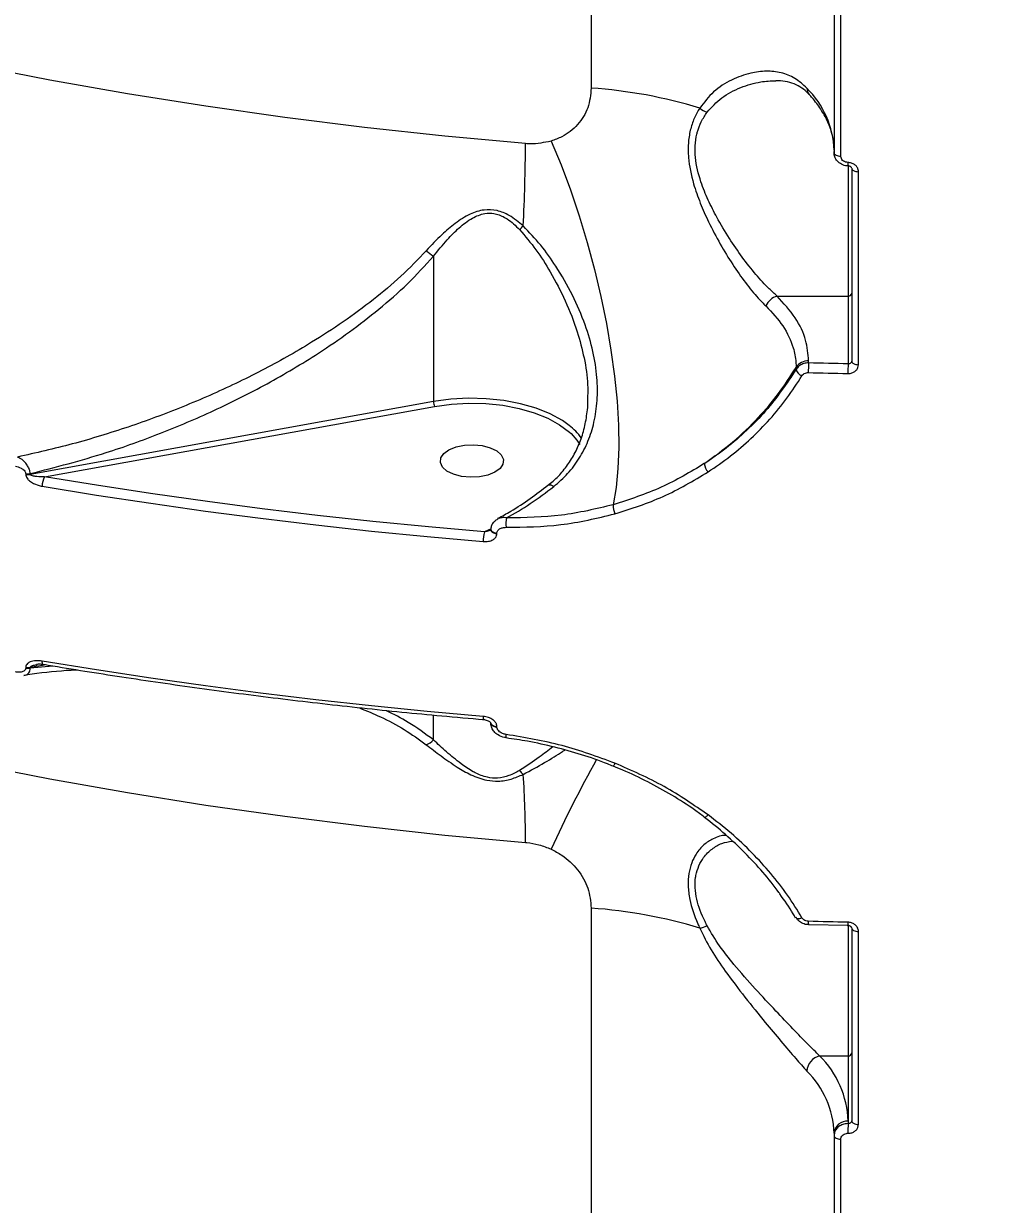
# Model space of a CAD drawing. Header units: millimetres. Extents: x -6901 to 7060, y -7557 to 6158.
# Drawn here: x 1823 to 1960.5, y -2262.1 to -2094.2 of the extents above; entities that cross this region are included whole.
import ezdxf

# ---------------------------------------------------------------- set-up
doc = ezdxf.new("R2010")
doc.units = ezdxf.units.MM
for name, color, linetype in [('DIKOM_ОБЪЕКТ', 7, 'Continuous'), ('DIKOM_РАЗМЕР_ЗОНА', 7, 'Continuous'), ('DIKOM_РАЗМЕР_ОБЪЕКТА', 7, 'Continuous')]:
    doc.layers.add(name, color=color, linetype=linetype)
doc.styles.add('style1', font='arial.ttf', dxfattribs={"width": 0.8})
doc.dimstyles.new('1-50', dxfattribs={"dimtxt": 300, "dimasz": 200, "dimexe": 100, "dimexo": 0, "dimgap": 100, "dimtad": 1, "dimtxsty": 'style1', "dimcen": 200, "dimclrd": 7, "dimclre": 7, "dimclrt": 7, "dimadec": 1, "dimazin": 2, "dimtfac": 1, "dimtmove": 0, "dimatfit": 2, "dimfxl": 0, "dimlwd": 25, "dimlwe": 18, "dimarcsym": 0})

# ---------------------------------------------------------------- blocks, each defined once
blk = doc.blocks.new('*D1')
at = {"layer": 'Defpoints', "color": 0, "transparency": 16777216}
for p in [(-4076.66, -462.32), (4983.51, -3127.59), (4983.51, -6854.07)]:
    blk.add_point(p, dxfattribs=at)
at = {"layer": 'DIKOM_РАЗМЕР_ОБЪЕКТА', "color": 7, "lineweight": 18, "transparency": 16777216}
for p, q in [((-4076.66, -462.32), (-4076.66, -6954.07)), ((4983.51, -3127.59), (4983.51, -6954.07))]:
    blk.add_line(p, q, dxfattribs=at)
at = {"layer": 'DIKOM_РАЗМЕР_ОБЪЕКТА', "color": 7, "lineweight": 25, "transparency": 16777216}
blk.add_line((-3876.66, -6854.07), (4783.51, -6854.07), dxfattribs=at)
at = {"layer": 'DIKOM_РАЗМЕР_ОБЪЕКТА', "color": 7, "transparency": 16777216}
for points in [[(-3876.66, -6820.74), (-3876.66, -6887.4), (-4076.66, -6854.07)], [(4783.51, -6820.74), (4783.51, -6887.4), (4983.51, -6854.07)]]:
    blk.add_solid(points, dxfattribs=at)
at = {"layer": 'DIKOM_РАЗМЕР_ОБЪЕКТА', "color": 7, "transparency": 16777216, "insert": (453.43, -6600.9), "char_height": 300, "attachment_point": 5, "style": 'style1'}
blk.add_mtext('9050', dxfattribs=at)
blk = doc.blocks.new('*D2')
at = {"layer": 'Defpoints', "color": 0, "transparency": 16777216}
for p in [(-1102.73, 4151.17), (-5819.23, -4492.42), (4721.24, -4492.42)]:
    blk.add_point(p, dxfattribs=at)
at = {"layer": 'DIKOM_РАЗМЕР_ОБЪЕКТА', "color": 7, "lineweight": 18, "transparency": 16777216}
for p, q in [((-1102.73, 4151.17), (-5919.23, 4151.17)), ((4721.24, -4492.42), (-5919.23, -4492.42))]:
    blk.add_line(p, q, dxfattribs=at)
at = {"layer": 'DIKOM_РАЗМЕР_ОБЪЕКТА', "color": 7, "lineweight": 25, "transparency": 16777216}
blk.add_line((-5819.23, 3951.17), (-5819.23, -4292.42), dxfattribs=at)
at = {"layer": 'DIKOM_РАЗМЕР_ОБЪЕКТА', "color": 7, "transparency": 16777216}
for points in [[(-5852.56, 3951.17), (-5785.89, 3951.17), (-5819.23, 4151.17)], [(-5852.56, -4292.42), (-5785.89, -4292.42), (-5819.23, -4492.42)]]:
    blk.add_solid(points, dxfattribs=at)
at = {"layer": 'DIKOM_РАЗМЕР_ОБЪЕКТА', "color": 7, "transparency": 16777216, "insert": (-6072.4, -170.63), "char_height": 300, "attachment_point": 5, "rotation": 90, "style": 'style1'}
blk.add_mtext('8650', dxfattribs=at)
blk = doc.blocks.new('*D3')
at = {"layer": 'Defpoints', "color": 0, "transparency": 16777216}
for p in [(-1553.27, 6158.28), (-6450.85, -6312.94), (5659.92, -6312.94)]:
    blk.add_point(p, dxfattribs=at)
at = {"layer": 'DIKOM_РАЗМЕР_ЗОНА', "color": 7, "lineweight": 18, "transparency": 16777216}
for p, q in [((-1553.27, 6158.28), (-6550.85, 6158.28)), ((5659.92, -6312.94), (-6550.85, -6312.94))]:
    blk.add_line(p, q, dxfattribs=at)
at = {"layer": 'DIKOM_РАЗМЕР_ЗОНА', "color": 7, "lineweight": 25, "transparency": 16777216}
blk.add_line((-6450.85, 5958.28), (-6450.85, -6112.94), dxfattribs=at)
at = {"layer": 'DIKOM_РАЗМЕР_ЗОНА', "color": 7, "transparency": 16777216}
for points in [[(-6484.18, 5958.28), (-6417.52, 5958.28), (-6450.85, 6158.28)], [(-6484.18, -6112.94), (-6417.52, -6112.94), (-6450.85, -6312.94)]]:
    blk.add_solid(points, dxfattribs=at)
at = {"layer": 'DIKOM_РАЗМЕР_ЗОНА', "color": 7, "transparency": 16777216, "insert": (-6704.02, -77.33), "char_height": 300, "attachment_point": 5, "rotation": 90, "style": 'style1'}
blk.add_mtext('12500', dxfattribs=at)
blk = doc.blocks.new('*D4')
at = {"layer": 'Defpoints', "color": 0, "transparency": 16777216}
for p in [(-5588.2, -1083.32), (7059.54, -2218.88), (7059.54, -7457.08)]:
    blk.add_point(p, dxfattribs=at)
at = {"layer": 'DIKOM_РАЗМЕР_ЗОНА', "color": 7, "lineweight": 18, "transparency": 16777216}
for p, q in [((-5588.2, -1083.32), (-5588.2, -7557.08)), ((7059.54, -2218.88), (7059.54, -7557.08))]:
    blk.add_line(p, q, dxfattribs=at)
at = {"layer": 'DIKOM_РАЗМЕР_ЗОНА', "color": 7, "lineweight": 25, "transparency": 16777216}
blk.add_line((-5388.2, -7457.08), (6859.54, -7457.08), dxfattribs=at)
at = {"layer": 'DIKOM_РАЗМЕР_ЗОНА', "color": 7, "transparency": 16777216}
for points in [[(-5388.2, -7423.74), (-5388.2, -7490.41), (-5588.2, -7457.08)], [(6859.54, -7423.74), (6859.54, -7490.41), (7059.54, -7457.08)]]:
    blk.add_solid(points, dxfattribs=at)
at = {"layer": 'DIKOM_РАЗМЕР_ЗОНА', "color": 7, "transparency": 16777216, "insert": (735.67, -7203.9), "char_height": 300, "attachment_point": 5, "style": 'style1'}
blk.add_mtext('12650', dxfattribs=at)

msp = doc.modelspace()

# ---------------------------------------------------------------- linework, layer by layer
at = {"layer": 'DIKOM_ОБЪЕКТ', "color": 7, "linetype": 'Continuous', "lineweight": 15}
for p, q in [((1903.679, -1803.371), (1903.679, -2103.38)), ((1938.182, -2041.409), (1938.182, -2112.554)), ((1939.141, -2113.069), (1939.141, -2041.924)), ((1940.182, -2114.391), (1940.182, -2132.947)), ((1940.682, -2114.745), (1940.682, -2142.175)), ((1941.647, -2142.689), (1941.647, -2115.26)), ((1881.265, -2127.272), (1881.265, -2147.941)), ((1930.08, -2132.947), (1940.182, -2132.947)), ((1940.182, -2132.947), (1940.182, -2142.575)), ((1932.785, -2143.077), (1932.785, -2143.361)), ((1934.569, -2142.445), (1934.569, -2142.137)), ((1881.265, -2147.941), (1823.976, -2158.282)), ((1825.981, -2158.621), (1881.431, -2148.612)), ((1823.329, -2158.18), (1823.329, -2158.284)), ((1823.976, -2158.282), (1823.976, -2158.178)), ((1889.466, -2166.042), (1888.498, -2166.47)), ((1890.278, -2166.712), (1890.278, -2166.631)), ((1823.976, -2185.711), (1825.978, -2185.35)), ((1823.329, -2185.714), (1823.329, -2185.818)), ((1827.16, -2185.548), (1823.976, -2185.815)), ((1823.976, -2185.815), (1823.976, -2185.711)), ((1881.265, -2196.039), (1881.265, -2192.539)), ((1889.435, -2193.713), (1889.435, -2193.653)), ((1890.278, -2194.222), (1890.278, -2194.141)), ((1891.596, -2195.733), (1891.592, -2195.733)), ((1903.679, -2219.955), (1903.679, -2519.963)), ((1940.162, -2222.434), (1934.542, -2222.304)), ((1940.182, -2222.404), (1940.182, -2240.95)), ((1940.682, -2222.748), (1940.682, -2250.178)), ((1941.647, -2250.692), (1941.647, -2223.263)), ((1936.131, -2240.95), (1940.182, -2240.95)), ((1940.182, -2240.95), (1940.182, -2250.218)), ((1940.182, -2250.218), (1940.182, -2250.578)), ((1938.182, -2251.932), (1938.182, -2252.272)), ((1938.182, -2252.272), (1938.182, -2323.417)), ((1939.141, -2323.932), (1939.141, -2252.787))]:
    msp.add_line(p, q, dxfattribs=at)
at = {"layer": 'DIKOM_ОБЪЕКТ', "color": 7, "linetype": 'Continuous', "lineweight": 15, "flags": 128}
for points in [[(1894.334, -2111.266), (1882.866, -2110.204), (1871.467, -2108.963), (1860.146, -2107.543), (1848.915, -2105.946), (1837.783, -2104.173), (1826.762, -2102.226), (1815.861, -2100.107), (1805.09, -2097.818), (1794.461, -2095.361), (1783.981, -2092.737), (1773.662, -2089.951), (1763.512, -2087.003), (1753.542, -2083.898), (1743.761, -2080.638), (1734.177, -2077.225), (1724.799, -2073.663), (1715.637, -2069.956), (1706.698, -2066.106)], [(1897.976, -2110.913), (1899.383, -2114.294), (1900.715, -2117.842), (1901.96, -2121.523), (1903.106, -2125.301), (1904.141, -2129.137), (1905.055, -2132.994), (1905.839, -2136.835), (1906.485, -2140.62), (1906.987, -2144.313), (1907.34, -2147.878), (1907.54, -2151.278), (1907.585, -2154.481), (1907.476, -2157.455), (1907.212, -2160.171), (1906.798, -2162.601)], [(1938.182, -2112.554), (1938.2, -2112.652), (1938.254, -2112.746), (1938.342, -2112.834), (1938.461, -2112.911), (1938.605, -2112.975), (1938.771, -2113.024), (1938.952, -2113.055), (1939.141, -2113.069)], [(1940.682, -2114.745), (1940.7, -2114.844), (1940.755, -2114.938), (1940.843, -2115.026), (1940.963, -2115.103), (1941.108, -2115.167), (1941.275, -2115.216), (1941.457, -2115.247), (1941.647, -2115.26)], [(1940.182, -2142.575), (1939.48, -2142.561), (1938.778, -2142.546), (1938.077, -2142.531), (1937.375, -2142.515), (1936.673, -2142.498), (1935.972, -2142.481), (1935.27, -2142.464), (1934.569, -2142.445)], [(1940.682, -2142.175), (1940.7, -2142.273), (1940.755, -2142.368), (1940.843, -2142.455), (1940.963, -2142.533), (1941.108, -2142.597), (1941.275, -2142.645), (1941.457, -2142.677), (1941.647, -2142.689)], [(1934.517, -2143.817), (1935.22, -2143.835), (1935.923, -2143.853), (1936.627, -2143.87), (1937.33, -2143.887), (1938.033, -2143.903), (1938.737, -2143.918), (1939.44, -2143.933), (1940.144, -2143.947)], [(1900.543, -2151.318), (1899.579, -2150.634), (1897.843, -2149.682), (1895.844, -2148.879), (1893.63, -2148.243), (1891.253, -2147.789), (1888.769, -2147.528), (1886.236, -2147.466), (1883.715, -2147.605), (1881.265, -2147.941)], [(1881.431, -2148.612), (1883.806, -2148.287), (1886.251, -2148.152), (1888.707, -2148.212), (1891.116, -2148.465), (1893.421, -2148.905), (1895.568, -2149.522), (1897.506, -2150.301), (1899.19, -2151.224), (1900.579, -2152.269), (1900.824, -2152.496)], [(1900.824, -2152.496), (1901.641, -2153.411), (1902.066, -2154.052)], [(1888.973, -2158.396), (1887.783, -2158.642), (1886.508, -2158.704), (1885.251, -2158.579), (1884.112, -2158.277), (1883.185, -2157.822), (1882.545, -2157.25), (1882.243, -2156.609), (1882.304, -2155.95), (1882.723, -2155.327), (1883.466, -2154.79), (1884.473, -2154.382), (1885.662, -2154.137), (1886.937, -2154.074), (1888.194, -2154.199), (1889.333, -2154.501), (1890.26, -2154.956), (1890.9, -2155.528), (1891.202, -2156.169), (1891.141, -2156.828), (1890.722, -2157.451), (1889.979, -2157.988), (1888.973, -2158.396)], [(1825.67, -2159.968), (1833.365, -2161.222), (1841.105, -2162.399), (1848.887, -2163.499), (1856.709, -2164.522), (1864.568, -2165.468), (1872.461, -2166.336), (1880.384, -2167.125), (1888.336, -2167.836)], [(1888.498, -2166.47), (1880.565, -2165.761), (1872.66, -2164.974), (1864.786, -2164.108), (1856.946, -2163.165), (1849.143, -2162.144), (1841.379, -2161.046), (1833.657, -2159.872), (1825.981, -2158.621)], [(1897.549, -2159.86), (1897.549, -2159.86), (1897.536, -2159.87)], [(1706.698, -2165.452), (1715.637, -2169.302), (1724.799, -2173.009), (1734.177, -2176.57), (1743.761, -2179.983), (1753.542, -2183.244), (1763.512, -2186.349), (1773.662, -2189.296), (1783.981, -2192.083), (1794.461, -2194.706), (1805.09, -2197.164), (1815.861, -2199.453), (1826.762, -2201.572), (1837.783, -2203.518), (1848.915, -2205.291), (1860.146, -2206.888), (1871.467, -2208.308), (1882.866, -2209.55), (1894.334, -2210.611)], [(1889.435, -2166.124), (1889.473, -2166.263), (1889.588, -2166.396), (1889.771, -2166.507), (1890.007, -2166.588), (1890.278, -2166.631)], [(1889.435, -2166.191), (1889.435, -2166.199), (1889.435, -2166.203)], [(1889.435, -2166.203), (1889.473, -2166.343), (1889.588, -2166.477), (1889.771, -2166.588), (1890.007, -2166.668), (1890.278, -2166.712)], [(1888.336, -2192.694), (1880.384, -2191.983), (1872.461, -2191.194), (1864.568, -2190.326), (1856.709, -2189.38), (1848.887, -2188.357), (1841.105, -2187.257), (1833.365, -2186.079), (1825.67, -2184.826)], [(1825.815, -2185.322), (1825.808, -2185.321), (1825.761, -2185.289), (1825.723, -2185.22), (1825.694, -2185.117), (1825.676, -2184.984), (1825.67, -2184.826)], [(1889.435, -2193.641), (1889.473, -2193.773), (1889.588, -2193.906), (1889.771, -2194.017), (1890.007, -2194.098), (1890.278, -2194.141)], [(1889.435, -2193.713), (1889.473, -2193.853), (1889.588, -2193.987), (1889.771, -2194.098), (1890.007, -2194.179), (1890.278, -2194.222)], [(1919.769, -2206.979), (1919.811, -2206.997), (1919.877, -2206.991), (1919.96, -2206.956), (1920.058, -2206.893), (1920.168, -2206.804), (1920.285, -2206.693)], [(1932.808, -2221.306), (1932.844, -2221.355), (1932.92, -2221.405), (1933.023, -2221.433), (1933.15, -2221.44), (1933.296, -2221.423), (1933.456, -2221.384), (1933.623, -2221.325)], [(1940.144, -2221.949), (1939.44, -2221.935), (1938.737, -2221.92), (1938.033, -2221.905), (1937.33, -2221.889), (1936.627, -2221.872), (1935.923, -2221.855), (1935.22, -2221.837), (1934.517, -2221.819)], [(1940.682, -2222.748), (1940.7, -2222.847), (1940.755, -2222.941), (1940.843, -2223.029), (1940.963, -2223.106), (1941.108, -2223.17), (1941.275, -2223.219), (1941.457, -2223.25), (1941.647, -2223.263)], [(1940.682, -2250.178), (1940.7, -2250.276), (1940.755, -2250.371), (1940.843, -2250.458), (1940.963, -2250.536), (1941.108, -2250.6), (1941.275, -2250.648), (1941.457, -2250.68), (1941.647, -2250.692)], [(1938.182, -2252.272), (1938.2, -2252.37), (1938.254, -2252.464), (1938.342, -2252.552), (1938.461, -2252.629), (1938.605, -2252.693), (1938.771, -2252.742), (1938.952, -2252.773), (1939.141, -2252.787)]]:
    msp.add_lwpolyline(points, dxfattribs=at)
at = {"layer": 'DIKOM_ОБЪЕКТ', "color": 7, "linetype": 'Continuous', "lineweight": 15}
for centre, radius, start, end in [((1899.218, -2170.753), 67.521, 72.88546, 86.21148), ((1925.069, -2112.689), 13.122, 2.07183, 45.1406), ((1935.638, -2103.423), 1.314, 178.45319, 221.72415), ((1921, -2103.994), 2.935, 229.37413, 252.84217), ((1666.541, -2110.839), 227.793, 356.94584, 359.89261), ((1942.624, -2114.095), 2.485, 176.55898, 187.77142), ((1870.28, -2099.513), 33.371, 314.08559, 315.32622), ((1886.425, -2119.537), 9.298, 228.36613, 236.29647), ((1930.807, -2135.368), 2.528, 106.70529, 156.19003), ((1940.215, -2132.479), 0.469, 265.94997, 355.25065), ((1934.512, -2144.192), 2.056, 88.40832, 147.13894), ((1934.044, -2143.03), 1.302, 194.70504, 251.1247), ((1951.488, -2143.768), 16.971, 175.52869, 180.16355), ((1963.069, -2143.899), 22.925, 176.69033, 180.12081), ((1882.65, -2147.956), 1.385, 179.37586, 208.28949), ((1895.466, -2157.925), 8.333, 35.04547, 52.45993), ((1921.626, -2156.599), 1.894, 184.807, 224.90105), ((1823.646, -2156.311), 1.896, 260.39428, 280.04907), ((1823.645, -2156.41), 1.9, 260.43049, 280.03396), ((1828.603, -2159.936), 2.933, 153.38141, 180.63297), ((1897.828, -2160.604), 0.795, 48.04406, 110.5404), ((1909.501, -2162.739), 2.706, 177.0718, 205.29399), ((1896.331, -2165.422), 4.773, 168.63397, 184.6809), ((1893.813, -2167.792), 5.477, 166.04245, 180.46293), ((1823.645, -2183.84), 1.9, 260.43049, 280.03396), ((1823.646, -2183.949), 1.896, 260.39428, 280.04907), ((1888.993, -2192.84), 0.673, 167.4826, 210.57822), ((1892.47, -2195.461), 0.919, 166.82768, 197.22748), ((1879.344, -2194.229), 2.639, 290.0159, 316.71648), ((2058.623, -2285.179), 176.712, 150.74687, 155.37981), ((1895.778, -2198.798), 2.769, 214.55831, 230.34898), ((1906.208, -2199.107), 0.879, 311.90667, 344.22174), ((1765.872, -2210.054), 128.464, 359.75123, 4.07245), ((1899.218, -2287.329), 67.522, 72.88583, 86.21154), ((1936.339, -2221.968), 1.828, 175.31238, 190.58694), ((1942.589, -2222.099), 2.45, 176.49996, 187.87208), ((1917.627, -2216.693), 6.277, 283.46254, 293.53754), ((1940.215, -2240.483), 0.468, 265.92814, 355.27248), ((1936.695, -2243.257), 2.375, 103.71547, 176.33731), ((1926.413, -2250.716), 13.778, 2.07217, 45.14012), ((1925.068, -2252.407), 13.122, 2.07206, 45.14009), ((1940.049, -2252.087), 1.874, 85.94119, 175.26353), ((1963.058, -2251.901), 22.915, 176.68956, 180.1213)]:
    msp.add_arc(centre, radius, start, end, dxfattribs=at)
for points, knots in [([(1934.324, -2103.387), (1933.769, -2102.88), (1932.657, -2101.865), (1930.68, -2101.119), (1928.559, -2100.89), (1926.18, -2101.193), (1923.614, -2102.121), (1921.018, -2103.713), (1919.717, -2105.405), (1919.088, -2106.222)], [0, 0, 0, 0, 0.1316573, 0.2634873, 0.3951404, 0.5268739, 0.688295, 0.8495331, 1, 1, 1, 1]), ([(1920.134, -2106.799), (1920.798, -2106.077), (1922.193, -2104.56), (1924.905, -2103.214), (1927.542, -2102.425), (1929.188, -2102.35), (1929.902, -2102.318)], [0, 0, 0, 0, 0.2469102, 0.5188467, 0.7911516, 1, 1, 1, 1]), ([(1934.654, -2104.32), (1934.601, -2104.254), (1934.275, -2103.851), (1933.568, -2103.327), (1932.49, -2102.729), (1931.27, -2102.367), (1930.341, -2102.333), (1929.893, -2102.317)], [0, 0, 0, 0, 0.0417005, 0.2553821, 0.4971339, 0.757549, 1, 1, 1, 1]), ([(1903.679, -2103.38), (1903.583, -2104.327), (1903.391, -2106.204), (1901.874, -2108.623), (1899.95, -2110.198), (1898.495, -2110.725), (1897.976, -2110.913)], [0, 0, 0, 0, 0.2885594, 0.5716246, 0.847038, 1, 1, 1, 1]), ([(1938.182, -2112.214), (1938.175, -2111.944), (1938.152, -2111.109), (1937.889, -2109.711), (1937.271, -2108.026), (1936.34, -2106.37), (1935.41, -2105.132), (1934.797, -2104.453), (1934.66, -2104.301)], [0, 0, 0, 0, 0.1027266, 0.3181886, 0.5309181, 0.7384605, 0.9415001, 1, 1, 1, 1]), ([(1919.088, -2106.222), (1918.816, -2106.7), (1918.273, -2107.654), (1917.709, -2109.348), (1917.426, -2111.224), (1917.453, -2113.765), (1918.058, -2116.666), (1919.138, -2119.73), (1920.427, -2122.625), (1921.987, -2125.581), (1923.773, -2128.499), (1925.593, -2131.087), (1927.18, -2133.032), (1928.131, -2133.985), (1928.494, -2134.348)], [0, 0, 0, 0, 0.0610571, 0.1220428, 0.1836215, 0.2451885, 0.3548536, 0.436923, 0.519097, 0.6228179, 0.7265973, 0.8310871, 0.9355766, 1, 1, 1, 1]), ([(1930.08, -2132.947), (1929.7, -2132.605), (1928.711, -2131.714), (1927.051, -2129.893), (1925.15, -2127.483), (1923.27, -2124.748), (1921.631, -2122.006), (1920.262, -2119.296), (1919.111, -2116.459), (1918.464, -2113.802), (1918.397, -2111.526), (1918.569, -2110.357), (1918.863, -2109.218), (1919.278, -2108.104), (1919.846, -2107.238), (1920.134, -2106.799)], [0, 0, 0, 0, 0.0653886, 0.1703648, 0.2779436, 0.3818107, 0.4884103, 0.569564, 0.6527954, 0.7604207, 0.8151647, 0.871887, 0.8800455, 0.9391989, 1, 1, 1, 1]), ([(1897.976, -2110.913), (1896.996, -2111.116), (1895.912, -2111.339), (1894.67, -2111.291), (1894.449, -2111.274), (1894.334, -2111.266)], [0, 0, 0, 0, 0.8217542, 0.9078633, 1, 1, 1, 1]), ([(1940.162, -2114.417), (1940.104, -2114.42), (1939.79, -2114.434), (1939.221, -2114.24), (1938.612, -2113.788), (1938.264, -2113.175), (1938.139, -2112.683), (1938.199, -2112.43), (1938.21, -2112.386)], [0, 0, 0, 0, 0.0539311, 0.291694, 0.5387717, 0.751433, 0.9572868, 1, 1, 1, 1]), ([(1940.144, -2113.946), (1940.031, -2113.934), (1939.805, -2113.911), (1939.505, -2113.757), (1939.278, -2113.535), (1939.158, -2113.291), (1939.146, -2113.132), (1939.141, -2113.069)], [0, 0, 0, 0, 0.2151511, 0.4301649, 0.6450364, 0.8594976, 1, 1, 1, 1]), ([(1940.669, -2114.719), (1940.669, -2114.702), (1940.671, -2114.674), (1940.584, -2114.572), (1940.462, -2114.495), (1940.307, -2114.442), (1940.158, -2114.426), (1940.072, -2114.435), (1940.041, -2114.439)], [0, 0, 0, 0, 0.2755645, 0.4589931, 0.6094529, 0.7622064, 0.913281, 1, 1, 1, 1]), ([(1941.647, -2115.26), (1941.64, -2115.165), (1941.622, -2114.926), (1941.442, -2114.562), (1941.102, -2114.229), (1940.651, -2113.999), (1940.313, -2113.964), (1940.144, -2113.946)], [0, 0, 0, 0, 0.1406284, 0.3550763, 0.5698728, 0.7848832, 1, 1, 1, 1]), ([(1894.011, -2122.976), (1893.372, -2122.436), (1892.261, -2121.497), (1890.313, -2120.681), (1888.342, -2120.594), (1886.301, -2121.293), (1884.321, -2122.559), (1882.27, -2124.332), (1880.97, -2125.717), (1880.247, -2126.486)], [0, 0, 0, 0, 0.149112, 0.2596213, 0.3716495, 0.4987581, 0.6525297, 0.8069781, 1, 1, 1, 1]), ([(1881.265, -2127.272), (1881.909, -2126.475), (1883.056, -2125.055), (1884.869, -2123.203), (1886.617, -2121.872), (1888.337, -2121.149), (1889.549, -2121.132), (1890.633, -2121.359), (1891.982, -2122.002), (1892.939, -2122.938), (1893.498, -2123.484)], [0, 0, 0, 0, 0.2010446, 0.3583893, 0.5149393, 0.6384972, 0.7217766, 0.7449577, 0.8512687, 1, 1, 1, 1]), ([(1898.36, -2160.013), (1899.042, -2159.419), (1900.424, -2158.215), (1902.039, -2156.02), (1903.297, -2153.57), (1904.162, -2150.811), (1904.594, -2147.778), (1904.554, -2144.394), (1903.989, -2140.779), (1902.83, -2136.836), (1901.071, -2132.745), (1898.89, -2128.967), (1896.559, -2125.645), (1894.864, -2123.87), (1894.011, -2122.976)], [0, 0, 0, 0, 0.0667252, 0.1352501, 0.2049122, 0.2761769, 0.3547324, 0.4350094, 0.5258184, 0.6185698, 0.7247442, 0.8332645, 0.9160261, 1, 1, 1, 1]), ([(1893.498, -2123.484), (1894.296, -2124.421), (1895.905, -2126.309), (1898.056, -2129.741), (1900.078, -2133.634), (1901.686, -2137.754), (1902.723, -2141.753), (1903.21, -2144.818), (1903.179, -2146.596), (1903.17, -2147.119)], [0, 0, 0, 0, 0.1394883, 0.2812588, 0.457004, 0.6360676, 0.7850327, 0.9367407, 1, 1, 1, 1]), ([(1880.247, -2126.486), (1879.071, -2127.713), (1876.719, -2130.167), (1872.714, -2133.508), (1868.464, -2136.642), (1863.185, -2140.063), (1856.877, -2143.613), (1849.452, -2147.157), (1841.797, -2150.258), (1835.247, -2152.455), (1828.702, -2154.35), (1824.764, -2155.234), (1822.167, -2155.817)], [0, 0, 0, 0, 0.077602, 0.1552641, 0.2354698, 0.3156959, 0.4385183, 0.5613744, 0.6872836, 0.8131997, 0.8767619, 1, 1, 1, 1]), ([(1823.976, -2158.178), (1827.578, -2157.251), (1833.791, -2155.653), (1842.482, -2152.517), (1850.132, -2149.266), (1857.664, -2145.483), (1864.076, -2141.679), (1869.346, -2138.078), (1873.579, -2134.802), (1877.641, -2131.25), (1880.058, -2128.598), (1881.265, -2127.272)], [0, 0, 0, 0, 0.172162, 0.2969449, 0.421721, 0.5495767, 0.6773926, 0.7569487, 0.8364848, 0.9182739, 1, 1, 1, 1]), ([(1934.569, -2142.137), (1934.481, -2141.159), (1934.297, -2139.092), (1932.838, -2135.964), (1931.008, -2133.962), (1930.08, -2132.947)], [0, 0, 0, 0, 0.3069789, 0.6484634, 1, 1, 1, 1]), ([(1928.494, -2134.348), (1929.362, -2135.282), (1931.123, -2137.177), (1932.36, -2139.907), (1932.756, -2141.896), (1932.779, -2142.828), (1932.785, -2143.077)], [0, 0, 0, 0, 0.3414911, 0.6929925, 0.9180066, 1, 1, 1, 1]), ([(1919.739, -2156.758), (1921.11, -2155.759), (1923.87, -2153.751), (1927.362, -2150.364), (1930.394, -2146.814), (1931.985, -2144.326), (1932.785, -2143.077)], [0, 0, 0, 0, 0.2598515, 0.5228409, 0.7602292, 1, 1, 1, 1]), ([(1932.785, -2143.361), (1931.424, -2145.385), (1929.362, -2148.451), (1925.815, -2152.049), (1922.917, -2154.571), (1920.788, -2156.036), (1919.739, -2156.758)], [0, 0, 0, 0, 0.395168, 0.5986647, 0.8021672, 1, 1, 1, 1]), ([(1934.569, -2142.445), (1934.509, -2142.446), (1934.225, -2142.449), (1933.726, -2142.56), (1933.149, -2142.875), (1932.906, -2143.199), (1932.785, -2143.361)], [0, 0, 0, 0, 0.0818901, 0.3880443, 0.6939647, 1, 1, 1, 1]), ([(1940.144, -2143.947), (1940.255, -2143.943), (1940.534, -2143.932), (1940.957, -2143.786), (1941.338, -2143.503), (1941.597, -2143.122), (1941.631, -2142.834), (1941.647, -2142.689)], [0, 0, 0, 0, 0.1418518, 0.356726, 0.5713152, 0.7856927, 1, 1, 1, 1]), ([(1940.682, -2142.175), (1940.676, -2142.223), (1940.665, -2142.318), (1940.579, -2142.442), (1940.452, -2142.532), (1940.312, -2142.575), (1940.219, -2142.575), (1940.182, -2142.575)], [0, 0, 0, 0, 0.2138693, 0.4280545, 0.6427798, 0.8579126, 1, 1, 1, 1]), ([(1920.285, -2157.936), (1921.357, -2157.198), (1923.501, -2155.724), (1926.418, -2153.206), (1929.11, -2150.46), (1931.556, -2147.488), (1932.934, -2145.337), (1933.623, -2144.262)], [0, 0, 0, 0, 0.1978351, 0.3955025, 0.593168, 0.7965836, 1, 1, 1, 1]), ([(1933.623, -2144.262), (1933.684, -2144.182), (1933.806, -2144.022), (1934.095, -2143.869), (1934.345, -2143.816), (1934.487, -2143.817), (1934.517, -2143.817)], [0, 0, 0, 0, 0.3056901, 0.6115926, 0.9180255, 1, 1, 1, 1]), ([(1897.512, -2159.844), (1897.777, -2159.642), (1898.591, -2159.023), (1899.731, -2157.768), (1900.937, -2156.104), (1901.897, -2154.227), (1902.625, -2152.175), (1903.063, -2149.956), (1903.248, -2148.253), (1903.207, -2147.287), (1903.2, -2147.124)], [0, 0, 0, 0, 0.0667422, 0.2054389, 0.3488467, 0.4965921, 0.6490937, 0.8061932, 0.9672569, 1, 1, 1, 1]), ([(1823.976, -2158.178), (1823.967, -2158.069), (1823.945, -2157.831), (1823.802, -2157.407), (1823.533, -2156.926), (1823.081, -2156.394), (1822.597, -2156.021), (1822.265, -2155.864), (1822.167, -2155.817)], [0, 0, 0, 0, 0.1137284, 0.2493547, 0.4227132, 0.6134921, 0.8848192, 1, 1, 1, 1]), ([(1919.739, -2156.758), (1917.748, -2157.951), (1913.719, -2160.366), (1909.123, -2161.85), (1906.798, -2162.601)], [0, 0, 0, 0, 0.4941654, 1, 1, 1, 1]), ([(1821.87, -2157.124), (1822.141, -2157.191), (1822.534, -2157.288), (1822.977, -2157.572), (1823.196, -2157.794), (1823.312, -2158.004), (1823.324, -2158.126), (1823.329, -2158.18)], [0, 0, 0, 0, 0.4299637, 0.6257744, 0.7881258, 0.9052221, 1, 1, 1, 1]), ([(1823.329, -2158.284), (1823.338, -2158.37), (1823.359, -2158.562), (1823.545, -2158.894), (1823.904, -2159.257), (1824.575, -2159.675), (1825.204, -2159.885), (1825.624, -2159.96), (1825.67, -2159.968)], [0, 0, 0, 0, 0.0933464, 0.2087169, 0.3720689, 0.5792939, 0.9536554, 1, 1, 1, 1]), ([(1825.981, -2158.621), (1825.626, -2158.628), (1825.11, -2158.637), (1824.499, -2158.556), (1824.19, -2158.476), (1824.036, -2158.392), (1823.983, -2158.326), (1823.979, -2158.296), (1823.976, -2158.282)], [0, 0, 0, 0, 0.4958806, 0.7197948, 0.8702648, 0.9510613, 0.9758865, 1, 1, 1, 1]), ([(1907.054, -2163.896), (1909.376, -2163.15), (1914.075, -2161.641), (1918.199, -2159.18), (1920.285, -2157.936)], [0, 0, 0, 0, 0.4941681, 1, 1, 1, 1]), ([(1890.416, -2164.533), (1891.027, -2164.202), (1892.573, -2163.363), (1894.957, -2161.798), (1896.696, -2160.463), (1897.527, -2159.824)], [0, 0, 0, 0, 0.2543206, 0.643485, 1, 1, 1, 1]), ([(1891.652, -2164.481), (1892.781, -2163.828), (1895.052, -2162.516), (1897.253, -2160.85), (1898.36, -2160.013)], [0, 0, 0, 0, 0.4974189, 1, 1, 1, 1]), ([(1906.798, -2162.601), (1904.366, -2163.187), (1899.442, -2164.372), (1894.27, -2164.445), (1891.652, -2164.481)], [0, 0, 0, 0, 0.4938199, 1, 1, 1, 1]), ([(1889.457, -2166.125), (1889.463, -2165.958), (1889.476, -2165.602), (1889.757, -2165.126), (1890.085, -2164.782), (1890.341, -2164.663), (1890.427, -2164.623)], [0, 0, 0, 0, 0.2585115, 0.5544287, 0.8509582, 1, 1, 1, 1]), ([(1891.652, -2164.481), (1891.414, -2164.446), (1890.971, -2164.382), (1890.614, -2164.534), (1890.448, -2164.604)], [0, 0, 0, 0, 0.53557, 1, 1, 1, 1]), ([(1891.575, -2165.811), (1894.185, -2165.778), (1899.47, -2165.709), (1904.505, -2164.505), (1907.054, -2163.896)], [0, 0, 0, 0, 0.4938715, 1, 1, 1, 1]), ([(1888.336, -2167.836), (1888.587, -2167.839), (1889.063, -2167.844), (1889.657, -2167.636), (1890.047, -2167.338), (1890.247, -2167.02), (1890.269, -2166.805), (1890.278, -2166.712)], [0, 0, 0, 0, 0.2791772, 0.5294372, 0.7216066, 0.8794298, 1, 1, 1, 1]), ([(1889.289, -2166.231), (1889.189, -2166.274), (1888.931, -2166.384), (1888.662, -2166.438), (1888.498, -2166.47)], [0, 0, 0, 0, 0.3856632, 1, 1, 1, 1]), ([(1889.289, -2166.233), (1889.303, -2166.229), (1889.365, -2166.208), (1889.419, -2166.165), (1889.431, -2166.153), (1889.435, -2166.149)], [0, 0, 0, 0, 0.1733421, 0.7673285, 1, 1, 1, 1]), ([(1890.278, -2166.631), (1890.283, -2166.578), (1890.294, -2166.44), (1890.416, -2166.223), (1890.679, -2165.999), (1891.081, -2165.835), (1891.409, -2165.819), (1891.575, -2165.811)], [0, 0, 0, 0, 0.101075, 0.2613685, 0.4607247, 0.7265619, 1, 1, 1, 1]), ([(1825.67, -2184.826), (1825.366, -2184.793), (1824.779, -2184.729), (1824.053, -2184.868), (1823.604, -2185.125), (1823.372, -2185.404), (1823.344, -2185.61), (1823.329, -2185.714)], [0, 0, 0, 0, 0.3047588, 0.5876476, 0.7664785, 0.8828832, 1, 1, 1, 1]), ([(1823.976, -2185.711), (1823.979, -2185.696), (1823.984, -2185.663), (1824.029, -2185.605), (1824.174, -2185.503), (1824.497, -2185.381), (1824.797, -2185.354), (1824.974, -2185.338)], [0, 0, 0, 0, 0.0454319, 0.1015096, 0.20332, 0.5305134, 1, 1, 1, 1]), ([(1825.814, -2185.343), (1825.74, -2185.324), (1825.438, -2185.249), (1825.097, -2185.262), (1824.903, -2185.312), (1824.881, -2185.317)], [0, 0, 0, 0, 0.2252161, 0.9124219, 1, 1, 1, 1]), ([(1888.414, -2193.182), (1886.421, -2193.009), (1880.642, -2192.509), (1871.119, -2191.558), (1859.872, -2190.277), (1848.698, -2188.836), (1837.799, -2187.265), (1830.192, -2186.056), (1826.274, -2185.399), (1825.815, -2185.322)], [0, 0, 0, 0, 0.0939963, 0.272578, 0.4511651, 0.6297538, 0.8083449, 0.9775405, 1, 1, 1, 1]), ([(1823.329, -2185.818), (1823.32, -2185.884), (1823.303, -2186.018), (1823.156, -2186.195), (1822.875, -2186.353), (1822.425, -2186.434), (1822.061, -2186.392), (1821.87, -2186.37)], [0, 0, 0, 0, 0.1206607, 0.2406769, 0.4168989, 0.6949857, 1, 1, 1, 1]), ([(1823.041, -2186.864), (1823.182, -2186.845), (1823.468, -2186.806), (1823.751, -2186.538), (1823.934, -2186.206), (1823.962, -2185.948), (1823.976, -2185.815)], [0, 0, 0, 0, 0.2776604, 0.5635715, 0.7758805, 1, 1, 1, 1]), ([(1830.65, -2186.103), (1830.36, -2186.117), (1828.232, -2186.216), (1825.691, -2186.47), (1823.438, -2186.813), (1823.043, -2186.873)], [0, 0, 0, 0, 0.1151567, 0.8449263, 1, 1, 1, 1]), ([(1870.738, -2191.488), (1871.749, -2191.894), (1873.966, -2192.785), (1877.168, -2194.515), (1879.218, -2195.976), (1880.247, -2196.709)], [0, 0, 0, 0, 0.2943208, 0.6457996, 1, 1, 1, 1]), ([(1881.265, -2196.039), (1880.101, -2195.166), (1878.015, -2193.603), (1875.63, -2192.404), (1874.575, -2191.875)], [0, 0, 0, 0, 0.5579902, 1, 1, 1, 1]), ([(1889.437, -2193.656), (1889.437, -2193.656), (1889.437, -2193.657), (1889.416, -2193.617), (1889.362, -2193.555), (1889.256, -2193.463), (1889.069, -2193.349), (1888.737, -2193.22), (1888.435, -2193.175), (1888.251, -2193.175), (1888.231, -2193.175)], [0, 0, 0, 0, 0.0375856, 0.1025382, 0.1787945, 0.2648974, 0.4087613, 0.6209828, 0.9600654, 1, 1, 1, 1]), ([(1890.278, -2194.141), (1890.269, -2194.046), (1890.247, -2193.827), (1890.047, -2193.476), (1889.657, -2193.115), (1889.063, -2192.808), (1888.587, -2192.733), (1888.336, -2192.694)], [0, 0, 0, 0, 0.12058, 0.2784018, 0.4705863, 0.7208267, 1, 1, 1, 1]), ([(1891.593, -2195.72), (1891.506, -2195.711), (1891.103, -2195.666), (1890.481, -2195.396), (1889.86, -2194.896), (1889.532, -2194.326), (1889.399, -2193.903), (1889.436, -2193.712), (1889.436, -2193.711)], [0, 0, 0, 0, 0.0817237, 0.3759963, 0.6105125, 0.8127587, 0.9991832, 1, 1, 1, 1]), ([(1891.575, -2195.251), (1891.409, -2195.216), (1891.081, -2195.148), (1890.679, -2194.918), (1890.416, -2194.652), (1890.294, -2194.415), (1890.283, -2194.275), (1890.278, -2194.222)], [0, 0, 0, 0, 0.2734441, 0.5392892, 0.7386287, 0.8989292, 1, 1, 1, 1]), ([(1907.054, -2199.346), (1904.568, -2198.437), (1899.535, -2196.595), (1894.25, -2195.703), (1891.575, -2195.251)], [0, 0, 0, 0, 0.493843, 1, 1, 1, 1]), ([(1880.247, -2196.709), (1880.935, -2197.242), (1882.31, -2198.308), (1884.417, -2199.787), (1886.556, -2201.036), (1888.585, -2201.794), (1890.606, -2201.957), (1892.399, -2201.631), (1893.459, -2201.17), (1894.011, -2200.93)], [0, 0, 0, 0, 0.1847835, 0.3692522, 0.509087, 0.6522163, 0.7508629, 0.870215, 1, 1, 1, 1]), ([(1893.498, -2200.369), (1893.013, -2200.635), (1892.098, -2201.137), (1890.5, -2201.53), (1888.777, -2201.395), (1887.63, -2200.931), (1886.384, -2200.266), (1884.954, -2199.283), (1883.088, -2197.728), (1881.873, -2196.602), (1881.265, -2196.039)], [0, 0, 0, 0, 0.1298014, 0.245131, 0.3384679, 0.4557894, 0.4772374, 0.6177236, 0.8086903, 1, 1, 1, 1]), ([(1906.787, -2199.781), (1906.527, -2199.67), (1905.071, -2199.045), (1902.303, -2198.12), (1898.501, -2197.033), (1894.916, -2196.234), (1892.6, -2195.903), (1891.592, -2195.759)], [0, 0, 0, 0, 0.0540285, 0.3030852, 0.5536394, 0.8055999, 1, 1, 1, 1]), ([(1898.221, -2197.012), (1897.608, -2197.503), (1896.26, -2198.584), (1894.473, -2199.739), (1893.498, -2200.369)], [0, 0, 0, 0, 0.4542202, 1, 1, 1, 1]), ([(1894.011, -2200.93), (1895.05, -2200.378), (1897.13, -2199.272), (1899.008, -2198.046), (1899.799, -2197.54), (1899.907, -2197.471)], [0, 0, 0, 0, 0.4629157, 0.9266357, 1, 1, 1, 1]), ([(1919.744, -2207.011), (1919.291, -2206.665), (1917.826, -2205.55), (1915.147, -2203.862), (1911.734, -2201.974), (1908.931, -2200.619), (1907.244, -2199.965), (1906.785, -2199.787)], [0, 0, 0, 0, 0.1172745, 0.3790679, 0.6408592, 0.9023833, 1, 1, 1, 1]), ([(1920.285, -2206.693), (1918.248, -2205.289), (1914.128, -2202.447), (1909.43, -2200.388), (1907.054, -2199.346)], [0, 0, 0, 0, 0.4941773, 1, 1, 1, 1]), ([(1930.474, -2217.924), (1930.433, -2217.864), (1929.721, -2216.797), (1928.086, -2214.835), (1925.571, -2212.062), (1922.766, -2209.482), (1920.801, -2207.807), (1919.724, -2207.053), (1919.711, -2207.044)], [0, 0, 0, 0, 0.0146872, 0.259498, 0.5052781, 0.7513915, 0.9969872, 1, 1, 1, 1]), ([(1933.623, -2221.325), (1932.954, -2220.242), (1931.617, -2218.075), (1929.23, -2215.001), (1926.555, -2212.055), (1923.591, -2209.254), (1921.387, -2207.547), (1920.285, -2206.693)], [0, 0, 0, 0, 0.197681, 0.3953867, 0.593093, 0.7965474, 1, 1, 1, 1]), ([(1922.889, -2209.63), (1922.863, -2209.627), (1922.208, -2209.558), (1921.106, -2209.982), (1919.662, -2210.872), (1918.626, -2212.075), (1917.911, -2213.487), (1917.498, -2215.003), (1917.402, -2216.761), (1917.697, -2219.145), (1918.39, -2221.215), (1918.995, -2222.585), (1919.088, -2222.797)], [0, 0, 0, 0, 0.0066445, 0.1681121, 0.2964456, 0.4246334, 0.5191719, 0.6135908, 0.7097115, 0.8058185, 0.969982, 1, 1, 1, 1]), ([(1920.134, -2222.447), (1920.036, -2222.252), (1919.408, -2221.003), (1918.7, -2219.152), (1918.396, -2217.047), (1918.441, -2215.947), (1918.621, -2214.888), (1918.944, -2213.878), (1919.711, -2212.573), (1920.812, -2211.485), (1922.202, -2210.656), (1923.216, -2210.493), (1923.724, -2210.411)], [0, 0, 0, 0, 0.0313075, 0.200497, 0.2902502, 0.3800125, 0.396925, 0.4947492, 0.5927358, 0.7281813, 0.8638138, 1, 1, 1, 1]), ([(1894.334, -2210.611), (1894.392, -2210.617), (1895.033, -2210.674), (1896.286, -2210.888), (1897.406, -2211.334), (1897.976, -2211.561)], [0, 0, 0, 0, 0.046818, 0.5142831, 1, 1, 1, 1]), ([(1897.976, -2211.561), (1898.495, -2211.831), (1899.95, -2212.587), (1901.874, -2214.451), (1903.391, -2217.089), (1903.583, -2218.993), (1903.679, -2219.955)], [0, 0, 0, 0, 0.1529597, 0.4283736, 0.7114258, 1, 1, 1, 1]), ([(1932.706, -2221.359), (1932.593, -2221.153), (1931.944, -2219.969), (1931.138, -2218.849), (1930.474, -2217.924)], [0, 0, 0, 0, 0.1745272, 1, 1, 1, 1]), ([(1934.542, -2222.288), (1934.455, -2222.289), (1934.111, -2222.291), (1933.555, -2222.072), (1933.028, -2221.686), (1932.858, -2221.348), (1932.794, -2221.22)], [0, 0, 0, 0, 0.1191495, 0.471498, 0.7998286, 1, 1, 1, 1]), ([(1934.517, -2221.819), (1934.404, -2221.807), (1934.179, -2221.782), (1933.879, -2221.625), (1933.705, -2221.456), (1933.637, -2221.348), (1933.623, -2221.325)], [0, 0, 0, 0, 0.3067302, 0.6133191, 0.919435, 1, 1, 1, 1]), ([(1941.647, -2223.263), (1941.64, -2223.168), (1941.622, -2222.929), (1941.442, -2222.565), (1941.102, -2222.232), (1940.651, -2222.002), (1940.313, -2221.967), (1940.144, -2221.949)], [0, 0, 0, 0, 0.1406045, 0.3551165, 0.5698562, 0.7848851, 1, 1, 1, 1]), ([(1919.088, -2222.797), (1919.603, -2223.826), (1920.652, -2225.92), (1922.906, -2229.189), (1925.54, -2232.661), (1928.247, -2236), (1930.682, -2238.924), (1932.7, -2241.299), (1933.81, -2242.534), (1934.324, -2243.105)], [0, 0, 0, 0, 0.1260986, 0.2567295, 0.424337, 0.5968658, 0.7352999, 0.8775725, 1, 1, 1, 1]), ([(1936.131, -2240.95), (1935.591, -2240.416), (1934.436, -2239.275), (1932.325, -2237.094), (1929.803, -2234.453), (1926.95, -2231.402), (1924.219, -2228.297), (1921.826, -2225.324), (1920.703, -2223.415), (1920.134, -2222.447)], [0, 0, 0, 0, 0.1227098, 0.2624605, 0.4060152, 0.5749243, 0.748262, 0.8723693, 1, 1, 1, 1]), ([(1940.669, -2222.722), (1940.669, -2222.705), (1940.671, -2222.677), (1940.584, -2222.575), (1940.462, -2222.498), (1940.307, -2222.445), (1940.158, -2222.429), (1940.072, -2222.438), (1940.041, -2222.442)], [0, 0, 0, 0, 0.2755941, 0.4590268, 0.6094898, 0.7622466, 0.9133245, 1, 1, 1, 1]), ([(1940.182, -2250.578), (1940.034, -2250.585), (1939.662, -2250.602), (1939.099, -2250.803), (1938.592, -2251.185), (1938.248, -2251.695), (1938.204, -2252.08), (1938.182, -2252.272)], [0, 0, 0, 0, 0.1417108, 0.3563986, 0.5709531, 0.7854517, 1, 1, 1, 1]), ([(1940.144, -2251.95), (1940.255, -2251.946), (1940.534, -2251.936), (1940.957, -2251.789), (1941.338, -2251.506), (1941.597, -2251.125), (1941.631, -2250.837), (1941.647, -2250.692)], [0, 0, 0, 0, 0.1418368, 0.3567077, 0.5713217, 0.785696, 1, 1, 1, 1]), ([(1940.682, -2250.178), (1940.676, -2250.226), (1940.665, -2250.321), (1940.579, -2250.445), (1940.452, -2250.535), (1940.312, -2250.578), (1940.219, -2250.578), (1940.182, -2250.578)], [0, 0, 0, 0, 0.2140033, 0.4282734, 0.6427691, 0.857877, 1, 1, 1, 1]), ([(1939.141, -2252.787), (1939.152, -2252.691), (1939.175, -2252.498), (1939.347, -2252.245), (1939.601, -2252.057), (1939.883, -2251.96), (1940.07, -2251.953), (1940.144, -2251.95)], [0, 0, 0, 0, 0.2141989, 0.4285707, 0.6431507, 0.858071, 1, 1, 1, 1])]:
    msp.add_open_spline(points, degree=3, knots=knots, dxfattribs=at)

# ---------------------------------------------------------------- dimensions: what is measured, and where the dimension line sits
at = {"layer": 'DIKOM_РАЗМЕР_ЗОНА'}
dim = msp.add_linear_dim(base=(-6450.85, -6312.937), p1=(-1553.272, 6158.285), p2=(5659.925, -6312.937), angle=90, text='12500', dimstyle='1-50', dxfattribs=at)
dim.commit()
dim.dimension.update_dxf_attribs({"geometry": '*D3', "text_midpoint": (-6450.85, -77.326), "dimtype": 160})
dim = msp.add_linear_dim(base=(7059.538, -7457.077), p1=(-5588.199, -1083.325), p2=(7059.538, -2218.883), text='12650', dimstyle='1-50', dxfattribs=at)
dim.commit()
dim.dimension.update_dxf_attribs({"geometry": '*D4', "text_midpoint": (735.669, -7457.077), "dimtype": 160})
at = {"layer": 'DIKOM_РАЗМЕР_ОБЪЕКТА'}
dim = msp.add_linear_dim(base=(-5819.225, -4492.425), p1=(-1102.732, 4151.169), p2=(4721.24, -4492.425), angle=90, text='8650', dimstyle='1-50', dxfattribs=at)
dim.commit()
dim.dimension.update_dxf_attribs({"geometry": '*D2', "text_midpoint": (-5819.225, -170.628), "dimtype": 160})
dim = msp.add_linear_dim(base=(4983.514, -6854.07), p1=(-4076.663, -462.325), p2=(4983.514, -3127.595), text='9050', dimstyle='1-50', dxfattribs=at)
dim.commit()
dim.dimension.update_dxf_attribs({"geometry": '*D1', "text_midpoint": (453.425, -6854.07), "dimtype": 160})

doc.saveas('drawing.dxf')
